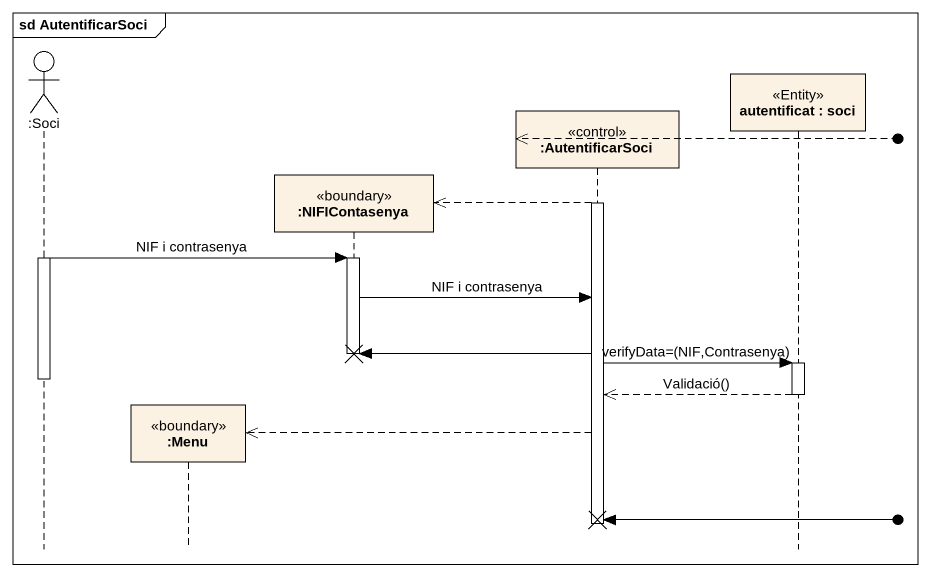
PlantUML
@startuml
mainframe sd AutentificarSoci
hide footbox
actor ":Soci" as Soci
participant ":Menu" as Menu <<boundary>>
participant ":NIFIContasenya" as NIFIContasenya <<boundary>>
participant ":AutentificarSoci" as AutentificarSoci <<control>>
participant "autentificat : soci" as autentificat <<Entity>>

AutentificarSoci <<--o]
activate AutentificarSoci
AutentificarSoci -->> NIFIContasenya **
activate Soci
Soci -> NIFIContasenya : NIF i contrasenya
activate NIFIContasenya
NIFIContasenya -> AutentificarSoci : NIF i contrasenya
AutentificarSoci -> NIFIContasenya !!
deactivate NIFIContasenya
AutentificarSoci -> autentificat : verifyData=(NIF,Contrasenya)
activate autentificat
deactivate Soci
autentificat -->> AutentificarSoci : Validació()
deactivate autentificat
AutentificarSoci -->> Menu **
AutentificarSoci <-o]
deactivate AutentificarSoci
@enduml
